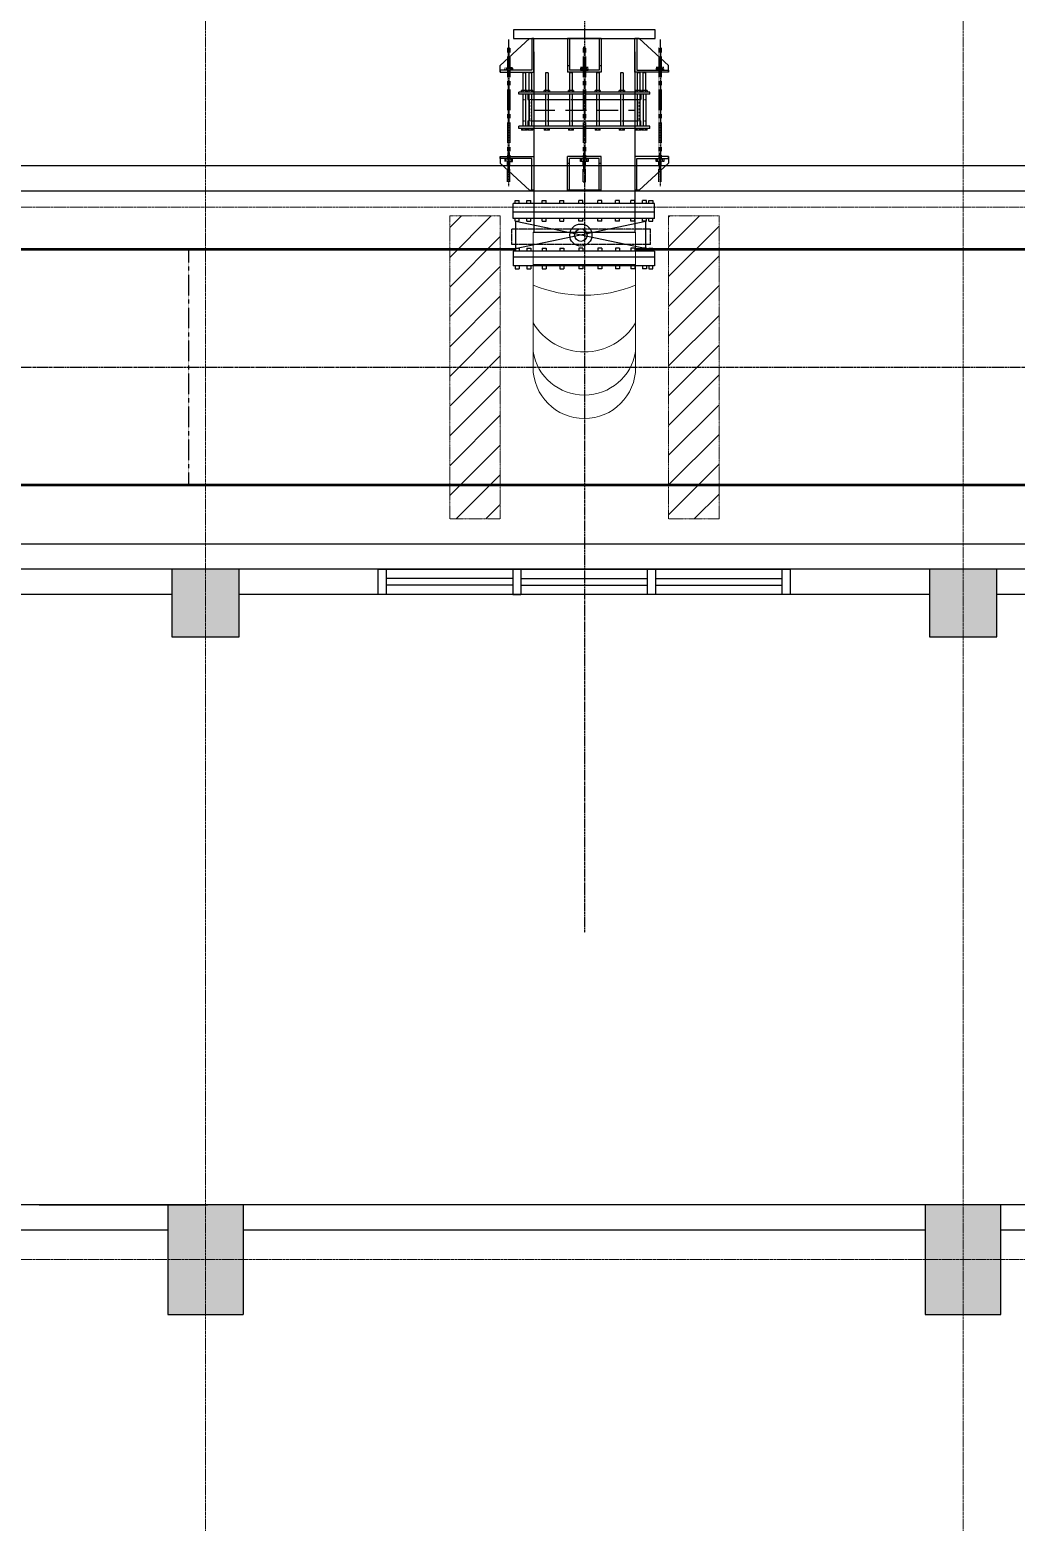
# Model space of a CAD drawing. Header units: inches. Extents: x 0 to 235202, y 0 to 184293.
# Drawn here: x 153957 to 159816, y 119381 to 128245 of the extents above; entities that cross this region are included whole.
import ezdxf
from ezdxf.enums import TextEntityAlignment as Align

# ---------------------------------------------------------------- set-up
doc = ezdxf.new("R2010")
doc.units = ezdxf.units.IN
doc.header["$MEASUREMENT"] = 0
for name, pattern in [('CENTER', [2, 1.25, -0.25, 0.25, -0.25]), ('HIDDEN', [0.375, 0.25, -0.125]), ('PHANTOM2', [1.25, 0.625, -0.125, 0.125, -0.125, 0.125, -0.125])]:
    doc.linetypes.add(name, pattern=pattern)
for name, color, linetype, lineweight in [('.5', 8, 'Continuous', 0), ('DIM', 251, 'Continuous', 0), ('hid', 8, 'HIDDEN', 0)]:
    doc.layers.add(name, color=color, linetype=linetype, lineweight=lineweight)
for name, color, linetype in [('1', 1, 'CENTER'), ('2', 2, 'HIDDEN'), ('GRID_TXT45', 4, 'Continuous'), ('M-X-BKGD', 8, 'Continuous'), ('pipes', 2, 'Continuous'), ('sleeve type coupling', 1, 'Continuous'), ('steel elbow 90deg', 3, 'Continuous'), ('WINDOW ELEV', 3, 'Continuous')]:
    doc.layers.add(name, color=color, linetype=linetype)
doc.styles.add('SIMPLEX', font='simplex.shx')

# ---------------------------------------------------------------- blocks, each defined once
blk = doc.blocks.new('FLOOR PLAN REV 2')
at = {"layer": 'DIM', "linetype": 'HIDDEN', "lineweight": 25, "ltscale": 10}
h = blk.add_hatch(color=8, dxfattribs=at)
h.paths.add_polyline_path([(85226.8, 224867.2), (84826.8, 224867.2), (84826.8, 224467.2), (85226.8, 224467.2)])
h.paths.add_polyline_path([(85251.4, 221092.2), (84801.4, 221092.2), (84801.4, 220442.2), (85251.4, 220442.2)])
h.paths.add_polyline_path([(80751.8, 221092.2), (80301.8, 221092.2), (80301.8, 220442.2), (80751.8, 220442.2)])
h.paths.add_polyline_path([(80726.8, 224867.2), (80326.8, 224867.2), (80326.8, 224467.2), (80726.8, 224467.2)])
at = {"layer": '.5', "color": 8, "linetype": 'CENTER', "ltscale": 10}
for p, q in [((80526.8, 216570.9), (80526.8, 247857.9)), ((85026.8, 216570.9), (85026.8, 247897.6)), ((118917.3, 227018.5), (54403.1, 227018.5)), ((118917.3, 220768), (54403.1, 220768))]:
    blk.add_line(p, q, dxfattribs=at)
at = {"color": 8, "linetype": 'PHANTOM2', "ltscale": 20}
for p, q in [((82776.8, 246003.9), (82776.8, 222708.1)), ((74426.8, 226067.3), (101909.1, 226067.3))]:
    blk.add_line(p, q, dxfattribs=at)
at = {"color": 8}
for p, q in [((83196.8, 228071.3), (82356.8, 228071.3)), ((82356.8, 228071.3), (82356.8, 228019.3)), ((83196.8, 228019.3), (83196.8, 228071.3)), ((82276.8, 227859.3), (82451.8, 228019.3)), ((82356.8, 228019.3), (83196.8, 228019.3)), ((82451.8, 228019.3), (82476.8, 228019.3)), ((82476.8, 228019.3), (82464.8, 228019.3)), ((82464.8, 228019.3), (82464.8, 227831.3)), ((82476.8, 227819.3), (82476.8, 228019.3)), ((82676.8, 228019.3), (82676.8, 227819.3)), ((82876.8, 228019.3), (82676.8, 228019.3)), ((82688.8, 228019.3), (82688.8, 227831.3)), ((82864.8, 228019.3), (82864.8, 227831.3)), ((82876.8, 228019.3), (82876.8, 227819.3)), ((83101.8, 228019.3), (83076.8, 228019.3)), ((83076.8, 228019.3), (83088.8, 228019.3)), ((83076.8, 227819.3), (83076.8, 228019.3)), ((83088.8, 228019.3), (83088.8, 227831.3)), ((83276.8, 227859.3), (83101.8, 228019.3)), ((82276.8, 227819.3), (82276.8, 227859.3)), ((82464.8, 227831.3), (82276.8, 227831.3)), ((82276.8, 227831.3), (82276.8, 227819.3)), ((82276.8, 227819.3), (82476.8, 227819.3)), ((82676.8, 227859.3), (82688.8, 227859.3)), ((82876.8, 227819.3), (82676.8, 227819.3)), ((82864.8, 227831.3), (82688.8, 227831.3)), ((82864.8, 227859.3), (82876.8, 227859.3)), ((83276.8, 227819.3), (83076.8, 227819.3)), ((83088.8, 227831.3), (83276.8, 227831.3)), ((83276.8, 227819.3), (83276.8, 227859.3)), ((83276.8, 227831.3), (83276.8, 227819.3)), ((82276.8, 227318.9), (82276.8, 227278.9)), ((82276.8, 227306.9), (82276.8, 227318.9)), ((82276.8, 227318.9), (82476.8, 227318.9)), ((82464.8, 227306.9), (82276.8, 227306.9)), ((82276.8, 227278.9), (82451.8, 227118.9)), ((82464.8, 227118.9), (82464.8, 227306.9)), ((82476.8, 227318.9), (82476.8, 227118.9)), ((82676.8, 227118.9), (82676.8, 227318.9)), ((82876.8, 227318.9), (82676.8, 227318.9)), ((82676.8, 227278.9), (82688.8, 227278.9)), ((82688.8, 227118.9), (82688.8, 227306.9)), ((82864.8, 227306.9), (82688.8, 227306.9)), ((82864.8, 227118.9), (82864.8, 227306.9)), ((82864.8, 227278.9), (82876.8, 227278.9)), ((82876.8, 227118.9), (82876.8, 227318.9)), ((83276.8, 227318.9), (83076.8, 227318.9)), ((83076.8, 227318.9), (83076.8, 227118.9)), ((83088.8, 227118.9), (83088.8, 227306.9)), ((83088.8, 227306.9), (83276.8, 227306.9)), ((83276.8, 227278.9), (83101.8, 227118.9)), ((83276.8, 227318.9), (83276.8, 227278.9)), ((83276.8, 227306.9), (83276.8, 227318.9)), ((82451.8, 227118.9), (82476.8, 227118.9)), ((82476.8, 227118.9), (82464.8, 227118.9)), ((82876.8, 227118.9), (82676.8, 227118.9)), ((83101.8, 227118.9), (83076.8, 227118.9)), ((83076.8, 227118.9), (83088.8, 227118.9)), ((83194.2, 227040.3), (82354.2, 227040.3)), ((82354.2, 226951.6), (82354.2, 227040.3)), ((82366.4, 227057.5), (82390.6, 227057.5)), ((82366.4, 227040.3), (82366.4, 227057.5)), ((82390.6, 227040.3), (82390.6, 227057.5)), ((82435.7, 227057.5), (82459.9, 227057.5)), ((82435.7, 227040.3), (82435.7, 227057.5)), ((82459.9, 227040.3), (82459.9, 227057.5)), ((82525.9, 227057.5), (82550.2, 227057.5)), ((82525.9, 227040.3), (82525.9, 227057.5)), ((82550.2, 227040.3), (82550.2, 227057.5)), ((82631.1, 227057.5), (82655.3, 227057.5)), ((82631.1, 227040.3), (82631.1, 227057.5)), ((82655.3, 227040.3), (82655.3, 227057.5)), ((82743.9, 227040.3), (82743.9, 227057.5)), ((82768.1, 227057.5), (82743.9, 227057.5)), ((82768.1, 227040.3), (82768.1, 227057.5)), ((82856.7, 227040.3), (82856.7, 227057.5)), ((82880.9, 227057.5), (82856.7, 227057.5)), ((82880.9, 227040.3), (82880.9, 227057.5)), ((82961.8, 227040.3), (82961.8, 227057.5)), ((82986.1, 227057.5), (82961.8, 227057.5)), ((82986.1, 227040.3), (82986.1, 227057.5)), ((83052.1, 227040.3), (83052.1, 227057.5)), ((83076.4, 227057.5), (83052.1, 227057.5)), ((83076.4, 227040.3), (83076.4, 227057.5)), ((83121.4, 227040.3), (83121.4, 227057.5)), ((83145.6, 227057.5), (83121.4, 227057.5)), ((83145.6, 227040.3), (83145.6, 227057.5)), ((83159.6, 227040.3), (83159.6, 227057.5)), ((83159.6, 227057.5), (83183.9, 227057.5)), ((83183.9, 227057.5), (83183.9, 227040.3)), ((83194.2, 226951.6), (83194.2, 227040.3)), ((83194.2, 226987.6), (82354.2, 226987.6)), ((83194.2, 226951.6), (82354.2, 226951.6)), ((82366.4, 226934.4), (82366.4, 226951.6)), ((82366.4, 226773.6), (83142.3, 226934.4)), ((82366.4, 226934.4), (82390.6, 226934.4)), ((82369.8, 226934.4), (83145.6, 226773.6)), ((82369.8, 226756.4), (82369.8, 226934.4)), ((82390.6, 226934.4), (82390.6, 226951.6)), ((82435.7, 226934.4), (82435.7, 226951.6)), ((82435.7, 226934.4), (82459.9, 226934.4)), ((82459.9, 226934.4), (82459.9, 226951.6)), ((82525.9, 226934.4), (82525.9, 226951.6)), ((82525.9, 226934.4), (82550.2, 226934.4)), ((82550.2, 226934.4), (82550.2, 226951.6)), ((82631.1, 226934.4), (82631.1, 226951.6)), ((82631.1, 226934.4), (82655.3, 226934.4)), ((82655.3, 226934.4), (82655.3, 226951.6)), ((82743.9, 226934.4), (82743.9, 226951.6)), ((82768.1, 226934.4), (82743.9, 226934.4)), ((82768.1, 226934.4), (82768.1, 226951.6)), ((82856.7, 226934.4), (82856.7, 226951.6)), ((82880.9, 226934.4), (82856.7, 226934.4)), ((82880.9, 226934.4), (82880.9, 226951.6)), ((82961.8, 226934.4), (82961.8, 226951.6)), ((82986.1, 226934.4), (82961.8, 226934.4)), ((82986.1, 226934.4), (82986.1, 226951.6)), ((83052.1, 226934.4), (83052.1, 226951.6)), ((83076.4, 226934.4), (83052.1, 226934.4)), ((83076.4, 226934.4), (83076.4, 226951.6)), ((83121.4, 226934.4), (83121.4, 226951.6)), ((83145.6, 226934.4), (83121.4, 226934.4)), ((83142.3, 226756.4), (83142.3, 226934.4)), ((83145.6, 226934.4), (83145.6, 226951.6)), ((83159.6, 226934.4), (83159.6, 226951.6)), ((83159.6, 226934.4), (83183.9, 226934.4)), ((83183.9, 226934.4), (83183.9, 226951.6)), ((82369.8, 226887.2), (82346.6, 226887.2)), ((83169.9, 226887.2), (83142.3, 226887.2)), ((82369.8, 226796.9), (82346.6, 226796.9)), ((82354.2, 226757.3), (82354.2, 226669.3)), ((83194.2, 226757.3), (82354.2, 226757.3)), ((82366.4, 226774.5), (82390.6, 226774.5)), ((82366.4, 226774.5), (82366.4, 226757.3)), ((82390.6, 226774.5), (82390.6, 226757.3)), ((82435.7, 226774.5), (82459.9, 226774.5)), ((82435.7, 226774.5), (82435.7, 226757.3)), ((82459.9, 226774.5), (82459.9, 226757.3)), ((82525.9, 226774.5), (82550.2, 226774.5)), ((82525.9, 226774.5), (82525.9, 226757.3)), ((82550.2, 226774.5), (82550.2, 226757.3)), ((82631.1, 226774.5), (82655.3, 226774.5)), ((82631.1, 226774.5), (82631.1, 226757.3)), ((82655.3, 226774.5), (82655.3, 226757.3)), ((82743.9, 226774.5), (82743.9, 226757.3)), ((82768.1, 226774.5), (82743.9, 226774.5)), ((82768.1, 226774.5), (82768.1, 226757.3)), ((82856.7, 226774.5), (82856.7, 226757.3)), ((82880.9, 226774.5), (82856.7, 226774.5)), ((82880.9, 226774.5), (82880.9, 226757.3)), ((82961.8, 226774.5), (82961.8, 226757.3)), ((82986.1, 226774.5), (82961.8, 226774.5)), ((82986.1, 226774.5), (82986.1, 226757.3)), ((83052.1, 226774.5), (83052.1, 226757.3)), ((83076.4, 226774.5), (83052.1, 226774.5)), ((83076.4, 226774.5), (83076.4, 226757.3)), ((83121.4, 226774.5), (83121.4, 226757.3)), ((83145.6, 226774.5), (83121.4, 226774.5)), ((83169.9, 226796.9), (83142.3, 226796.9)), ((83145.6, 226774.5), (83145.6, 226757.3)), ((83159.6, 226774.5), (83159.6, 226757.3)), ((83159.6, 226774.5), (83183.9, 226774.5)), ((83183.9, 226774.5), (83183.9, 226757.3)), ((83194.2, 226757.3), (83194.2, 226669.3)), ((83194.2, 226721.3), (82354.2, 226721.3)), ((83194.2, 226669.3), (82354.2, 226669.3)), ((82366.4, 226669.3), (82366.4, 226652)), ((82366.4, 226652), (82390.6, 226652)), ((82390.6, 226669.3), (82390.6, 226652)), ((82435.7, 226669.3), (82435.7, 226652)), ((82435.7, 226652), (82459.9, 226652)), ((82459.9, 226669.3), (82459.9, 226652)), ((82525.9, 226669.3), (82525.9, 226652)), ((82525.9, 226652), (82550.2, 226652)), ((82550.2, 226669.3), (82550.2, 226652)), ((82631.1, 226669.3), (82631.1, 226652)), ((82631.1, 226652), (82655.3, 226652)), ((82655.3, 226669.3), (82655.3, 226652)), ((82743.9, 226669.3), (82743.9, 226652)), ((82768.1, 226652), (82743.9, 226652)), ((82768.1, 226669.3), (82768.1, 226652)), ((82856.7, 226669.3), (82856.7, 226652)), ((82880.9, 226652), (82856.7, 226652)), ((82880.9, 226669.3), (82880.9, 226652)), ((82961.8, 226669.3), (82961.8, 226652)), ((82986.1, 226652), (82961.8, 226652)), ((82986.1, 226669.3), (82986.1, 226652)), ((83052.1, 226669.3), (83052.1, 226652)), ((83076.4, 226652), (83052.1, 226652)), ((83076.4, 226669.3), (83076.4, 226652)), ((83121.4, 226669.3), (83121.4, 226652)), ((83145.6, 226652), (83121.4, 226652)), ((83145.6, 226669.3), (83145.6, 226652)), ((83159.6, 226669.3), (83159.6, 226652)), ((83159.6, 226652), (83183.9, 226652)), ((83183.9, 226652), (83183.9, 226669.3))]:
    blk.add_line(p, q, dxfattribs=at)
at = {"color": 8, "lineweight": -3, "ltscale": 5}
blk.add_line((83189.5, 228071.3), (82364, 228071.3), dxfattribs=at)
at = {"color": 8, "linetype": 'HIDDEN'}
for p, q in [((82346.6, 226796.9), (82346.6, 226887.2)), ((83142.3, 226887.2), (82369.8, 226887.2)), ((83169.9, 226796.9), (83169.9, 226887.2)), ((83142.3, 226796.9), (82369.8, 226796.9))]:
    blk.add_line(p, q, dxfattribs=at)
at = {"color": 8}
for radius in [65.7, 37.5]:
    blk.add_circle((82756, 226852.1), radius, dxfattribs=at)
at = {"layer": '1', "color": 8}
for p, q in [((82320.2, 227969.3), (82320.2, 227306.9)), ((82320.2, 227969.3), (82320.2, 227848.5)), ((82333.4, 227969.3), (82333.4, 227306.9)), ((82333.4, 227969.3), (82333.4, 227848.5)), ((82770.2, 227969.3), (82770.2, 227306.9)), ((82770.2, 227969.3), (82770.2, 227848.5)), ((82770.2, 227969.3), (82783.4, 227969.3)), ((82770.2, 227969.3), (82783.4, 227969.3)), ((82783.4, 227969.3), (82783.4, 227306.9)), ((82783.4, 227969.3), (82783.4, 227848.5)), ((83220.2, 227969.3), (83220.2, 227306.9)), ((83220.2, 227969.3), (83220.2, 227848.5)), ((83233.4, 227969.3), (83233.4, 227306.9)), ((83233.4, 227969.3), (83233.4, 227848.5)), ((82333.4, 227905.9), (82320.2, 227905.9)), ((82333.4, 227905.9), (82320.2, 227905.9)), ((82333.4, 227901.8), (82320.2, 227901.8)), ((82333.4, 227901.8), (82320.2, 227901.8)), ((82333.4, 227901.8), (82320.2, 227901.8)), ((82333.4, 227901.8), (82320.2, 227901.8)), ((82333.4, 227897.8), (82320.2, 227897.8)), ((82333.4, 227897.8), (82320.2, 227897.8)), ((82333.4, 227894), (82320.2, 227894)), ((82333.4, 227894), (82320.2, 227894)), ((82333.4, 227889.9), (82320.2, 227889.9)), ((82333.4, 227889.9), (82320.2, 227889.9)), ((82333.4, 227889.9), (82320.2, 227889.9)), ((82333.4, 227889.9), (82320.2, 227889.9)), ((82333.4, 227885.8), (82320.2, 227885.8)), ((82333.4, 227885.8), (82320.2, 227885.8)), ((82333.4, 227881.7), (82320.2, 227881.7)), ((82333.4, 227881.7), (82320.2, 227881.7)), ((82333.4, 227877.6), (82320.2, 227877.6)), ((82333.4, 227877.6), (82320.2, 227877.6)), ((82770.2, 227905.9), (82783.4, 227905.9)), ((82770.2, 227905.9), (82783.4, 227905.9)), ((82770.2, 227901.8), (82783.4, 227901.8)), ((82770.2, 227901.8), (82783.4, 227901.8)), ((82770.2, 227901.8), (82783.4, 227901.8)), ((82770.2, 227901.8), (82783.4, 227901.8)), ((82770.2, 227897.8), (82783.4, 227897.8)), ((82770.2, 227897.8), (82783.4, 227897.8)), ((82770.2, 227894), (82783.4, 227894)), ((82770.2, 227894), (82783.4, 227894)), ((82770.2, 227889.9), (82783.4, 227889.9)), ((82770.2, 227889.9), (82783.4, 227889.9)), ((82770.2, 227889.9), (82783.4, 227889.9)), ((82770.2, 227889.9), (82783.4, 227889.9)), ((82770.2, 227885.8), (82783.4, 227885.8)), ((82770.2, 227885.8), (82783.4, 227885.8)), ((82770.2, 227881.7), (82783.4, 227881.7)), ((82770.2, 227881.7), (82783.4, 227881.7)), ((82770.2, 227877.6), (82783.4, 227877.6)), ((82770.2, 227877.6), (82783.4, 227877.6)), ((83220.2, 227905.9), (83233.4, 227905.9)), ((83220.2, 227905.9), (83233.4, 227905.9)), ((83220.2, 227901.8), (83233.4, 227901.8)), ((83220.2, 227901.8), (83233.4, 227901.8)), ((83220.2, 227901.8), (83233.4, 227901.8)), ((83220.2, 227901.8), (83233.4, 227901.8)), ((83220.2, 227897.8), (83233.4, 227897.8)), ((83220.2, 227897.8), (83233.4, 227897.8)), ((83220.2, 227894), (83233.4, 227894)), ((83220.2, 227894), (83233.4, 227894)), ((83220.2, 227889.9), (83233.4, 227889.9)), ((83220.2, 227889.9), (83233.4, 227889.9)), ((83220.2, 227889.9), (83233.4, 227889.9)), ((83220.2, 227889.9), (83233.4, 227889.9)), ((83220.2, 227885.8), (83233.4, 227885.8)), ((83220.2, 227885.8), (83233.4, 227885.8)), ((83220.2, 227881.7), (83233.4, 227881.7)), ((83220.2, 227881.7), (83233.4, 227881.7)), ((83220.2, 227877.6), (83233.4, 227877.6)), ((83220.2, 227877.6), (83233.4, 227877.6)), ((82304, 227831.3), (82304, 227848.5)), ((82304, 227848.5), (82349.6, 227848.5)), ((82304, 227831.3), (82304, 227848.5)), ((82304, 227848.5), (82349.6, 227848.5)), ((82349.6, 227831.3), (82304, 227831.3)), ((82349.6, 227831.3), (82304, 227831.3)), ((82312.2, 227848.5), (82312.2, 227831.3)), ((82312.2, 227848.5), (82312.2, 227831.3)), ((82333.4, 227873.5), (82320.2, 227873.5)), ((82333.4, 227873.5), (82320.2, 227873.5)), ((82333.4, 227869.4), (82320.2, 227869.4)), ((82333.4, 227869.4), (82320.2, 227869.4)), ((82333.4, 227865.3), (82320.2, 227865.3)), ((82333.4, 227865.3), (82320.2, 227865.3)), ((82333.4, 227861.3), (82320.2, 227861.3)), ((82333.4, 227861.3), (82320.2, 227861.3)), ((82333.4, 227857.2), (82320.2, 227857.2)), ((82333.4, 227857.2), (82320.2, 227857.2)), ((82333.4, 227853.1), (82320.2, 227853.1)), ((82333.4, 227853.1), (82320.2, 227853.1)), ((82333.4, 227849), (82320.2, 227849)), ((82333.4, 227849), (82320.2, 227849)), ((82333.4, 227828.6), (82320.2, 227828.6)), ((82333.4, 227828.6), (82320.2, 227828.6)), ((82333.4, 227824.5), (82320.2, 227824.5)), ((82333.4, 227824.5), (82320.2, 227824.5)), ((82333.4, 227820.4), (82320.2, 227820.4)), ((82333.4, 227820.4), (82320.2, 227820.4)), ((82333.4, 227816.3), (82320.2, 227816.3)), ((82333.4, 227816.3), (82320.2, 227816.3)), ((82333.4, 227812.2), (82320.2, 227812.2)), ((82333.4, 227812.2), (82320.2, 227812.2)), ((82333.4, 227808.1), (82320.2, 227808.1)), ((82333.4, 227808.1), (82320.2, 227808.1)), ((82333.4, 227804.1), (82320.2, 227804.1)), ((82333.4, 227804.1), (82320.2, 227804.1)), ((82333.4, 227800), (82320.2, 227800)), ((82333.4, 227800), (82320.2, 227800)), ((82341.4, 227848.5), (82341.4, 227831.3)), ((82341.4, 227848.5), (82341.4, 227831.3)), ((82349.6, 227848.5), (82349.6, 227831.3)), ((82349.6, 227848.5), (82349.6, 227831.3)), ((82799.6, 227848.5), (82754, 227848.5)), ((82754, 227848.5), (82754, 227831.3)), ((82799.6, 227848.5), (82754, 227848.5)), ((82754, 227848.5), (82754, 227831.3)), ((82754, 227831.3), (82799.6, 227831.3)), ((82754, 227831.3), (82799.6, 227831.3)), ((82762.2, 227848.5), (82762.2, 227831.3)), ((82762.2, 227848.5), (82762.2, 227831.3)), ((82770.2, 227873.5), (82783.4, 227873.5)), ((82770.2, 227873.5), (82783.4, 227873.5)), ((82770.2, 227869.4), (82783.4, 227869.4)), ((82770.2, 227869.4), (82783.4, 227869.4)), ((82770.2, 227865.3), (82783.4, 227865.3)), ((82770.2, 227865.3), (82783.4, 227865.3)), ((82770.2, 227861.3), (82783.4, 227861.3)), ((82770.2, 227861.3), (82783.4, 227861.3)), ((82770.2, 227857.2), (82783.4, 227857.2)), ((82770.2, 227857.2), (82783.4, 227857.2)), ((82770.2, 227853.1), (82783.4, 227853.1)), ((82770.2, 227853.1), (82783.4, 227853.1)), ((82770.2, 227849), (82783.4, 227849)), ((82770.2, 227849), (82783.4, 227849)), ((82770.2, 227828.6), (82783.4, 227828.6)), ((82770.2, 227828.6), (82783.4, 227828.6)), ((82770.2, 227824.5), (82783.4, 227824.5)), ((82770.2, 227824.5), (82783.4, 227824.5)), ((82770.2, 227820.4), (82783.4, 227820.4)), ((82770.2, 227820.4), (82783.4, 227820.4)), ((82770.2, 227816.3), (82783.4, 227816.3)), ((82770.2, 227816.3), (82783.4, 227816.3)), ((82770.2, 227812.2), (82783.4, 227812.2)), ((82770.2, 227812.2), (82783.4, 227812.2)), ((82770.2, 227808.1), (82783.4, 227808.1)), ((82770.2, 227808.1), (82783.4, 227808.1)), ((82770.2, 227804.1), (82783.4, 227804.1)), ((82770.2, 227804.1), (82783.4, 227804.1)), ((82770.2, 227800), (82783.4, 227800)), ((82770.2, 227800), (82783.4, 227800)), ((82791.4, 227848.5), (82791.4, 227831.3)), ((82791.4, 227848.5), (82791.4, 227831.3)), ((82799.6, 227831.3), (82799.6, 227848.5)), ((82799.6, 227831.3), (82799.6, 227848.5)), ((83249.6, 227848.5), (83204, 227848.5)), ((83204, 227848.5), (83204, 227831.3)), ((83249.6, 227848.5), (83204, 227848.5)), ((83204, 227848.5), (83204, 227831.3)), ((83204, 227831.3), (83249.6, 227831.3)), ((83204, 227831.3), (83249.6, 227831.3)), ((83212.2, 227848.5), (83212.2, 227831.3)), ((83212.2, 227848.5), (83212.2, 227831.3)), ((83220.2, 227873.5), (83233.4, 227873.5)), ((83220.2, 227873.5), (83233.4, 227873.5)), ((83220.2, 227869.4), (83233.4, 227869.4)), ((83220.2, 227869.4), (83233.4, 227869.4)), ((83220.2, 227865.3), (83233.4, 227865.3)), ((83220.2, 227865.3), (83233.4, 227865.3)), ((83220.2, 227861.3), (83233.4, 227861.3)), ((83220.2, 227861.3), (83233.4, 227861.3)), ((83220.2, 227857.2), (83233.4, 227857.2)), ((83220.2, 227857.2), (83233.4, 227857.2)), ((83220.2, 227853.1), (83233.4, 227853.1)), ((83220.2, 227853.1), (83233.4, 227853.1)), ((83220.2, 227849), (83233.4, 227849)), ((83220.2, 227849), (83233.4, 227849)), ((83220.2, 227828.6), (83233.4, 227828.6)), ((83220.2, 227828.6), (83233.4, 227828.6)), ((83220.2, 227824.5), (83233.4, 227824.5)), ((83220.2, 227824.5), (83233.4, 227824.5)), ((83220.2, 227820.4), (83233.4, 227820.4)), ((83220.2, 227820.4), (83233.4, 227820.4)), ((83220.2, 227816.3), (83233.4, 227816.3)), ((83220.2, 227816.3), (83233.4, 227816.3)), ((83220.2, 227812.2), (83233.4, 227812.2)), ((83220.2, 227812.2), (83233.4, 227812.2)), ((83220.2, 227808.1), (83233.4, 227808.1)), ((83220.2, 227808.1), (83233.4, 227808.1)), ((83220.2, 227804.1), (83233.4, 227804.1)), ((83220.2, 227804.1), (83233.4, 227804.1)), ((83220.2, 227800), (83233.4, 227800)), ((83220.2, 227800), (83233.4, 227800)), ((83241.4, 227848.5), (83241.4, 227831.3)), ((83241.4, 227848.5), (83241.4, 227831.3)), ((83249.6, 227831.3), (83249.6, 227848.5)), ((83249.6, 227831.3), (83249.6, 227848.5)), ((82304, 227306.9), (82304, 227289.8)), ((82349.6, 227306.9), (82304, 227306.9)), ((82304, 227306.9), (82304, 227289.8)), ((82349.6, 227306.9), (82304, 227306.9)), ((82304, 227289.8), (82349.6, 227289.8)), ((82304, 227289.8), (82349.6, 227289.8)), ((82312.2, 227289.8), (82312.2, 227306.9)), ((82312.2, 227289.8), (82312.2, 227306.9)), ((82333.4, 227338.3), (82320.2, 227338.3)), ((82333.4, 227338.3), (82320.2, 227338.3)), ((82333.4, 227334.2), (82320.2, 227334.2)), ((82333.4, 227334.2), (82320.2, 227334.2)), ((82333.4, 227330.2), (82320.2, 227330.2)), ((82333.4, 227330.2), (82320.2, 227330.2)), ((82333.4, 227326.1), (82320.2, 227326.1)), ((82333.4, 227326.1), (82320.2, 227326.1)), ((82333.4, 227322), (82320.2, 227322)), ((82333.4, 227322), (82320.2, 227322)), ((82333.4, 227317.9), (82320.2, 227317.9)), ((82333.4, 227317.9), (82320.2, 227317.9)), ((82333.4, 227313.8), (82320.2, 227313.8)), ((82333.4, 227313.8), (82320.2, 227313.8)), ((82333.4, 227309.7), (82320.2, 227309.7)), ((82333.4, 227309.7), (82320.2, 227309.7)), ((82320.2, 227168.9), (82320.2, 227289.8)), ((82333.4, 227289.3), (82320.2, 227289.3)), ((82333.4, 227289.3), (82320.2, 227289.3)), ((82333.4, 227285.2), (82320.2, 227285.2)), ((82333.4, 227285.2), (82320.2, 227285.2)), ((82333.4, 227281.1), (82320.2, 227281.1)), ((82333.4, 227281.1), (82320.2, 227281.1)), ((82333.4, 227277), (82320.2, 227277)), ((82333.4, 227277), (82320.2, 227277)), ((82333.4, 227272.9), (82320.2, 227272.9)), ((82333.4, 227272.9), (82320.2, 227272.9)), ((82333.4, 227268.9), (82320.2, 227268.9)), ((82333.4, 227268.9), (82320.2, 227268.9)), ((82333.4, 227264.8), (82320.2, 227264.8)), ((82333.4, 227264.8), (82320.2, 227264.8)), ((82333.4, 227260.7), (82320.2, 227260.7)), ((82333.4, 227260.7), (82320.2, 227260.7)), ((82333.4, 227256.6), (82320.2, 227256.6)), ((82333.4, 227256.6), (82320.2, 227256.6)), ((82333.4, 227168.9), (82333.4, 227289.8)), ((82341.4, 227289.8), (82341.4, 227306.9)), ((82341.4, 227289.8), (82341.4, 227306.9)), ((82349.6, 227289.8), (82349.6, 227306.9)), ((82349.6, 227289.8), (82349.6, 227306.9)), ((82754, 227289.8), (82754, 227306.9)), ((82754, 227306.9), (82799.6, 227306.9)), ((82754, 227289.8), (82754, 227306.9)), ((82754, 227306.9), (82799.6, 227306.9)), ((82799.6, 227289.8), (82754, 227289.8)), ((82799.6, 227289.8), (82754, 227289.8)), ((82762.2, 227289.8), (82762.2, 227306.9)), ((82762.2, 227289.8), (82762.2, 227306.9)), ((82770.2, 227338.3), (82783.4, 227338.3)), ((82770.2, 227338.3), (82783.4, 227338.3)), ((82770.2, 227334.2), (82783.4, 227334.2)), ((82770.2, 227334.2), (82783.4, 227334.2)), ((82770.2, 227330.2), (82783.4, 227330.2)), ((82770.2, 227330.2), (82783.4, 227330.2)), ((82770.2, 227326.1), (82783.4, 227326.1)), ((82770.2, 227326.1), (82783.4, 227326.1)), ((82770.2, 227322), (82783.4, 227322)), ((82770.2, 227322), (82783.4, 227322)), ((82770.2, 227317.9), (82783.4, 227317.9)), ((82770.2, 227317.9), (82783.4, 227317.9)), ((82770.2, 227313.8), (82783.4, 227313.8)), ((82770.2, 227313.8), (82783.4, 227313.8)), ((82770.2, 227309.7), (82783.4, 227309.7)), ((82770.2, 227309.7), (82783.4, 227309.7)), ((82770.2, 227168.9), (82770.2, 227289.8)), ((82770.2, 227289.3), (82783.4, 227289.3)), ((82770.2, 227289.3), (82783.4, 227289.3)), ((82770.2, 227285.2), (82783.4, 227285.2)), ((82770.2, 227285.2), (82783.4, 227285.2)), ((82770.2, 227281.1), (82783.4, 227281.1)), ((82770.2, 227281.1), (82783.4, 227281.1)), ((82770.2, 227277), (82783.4, 227277)), ((82770.2, 227277), (82783.4, 227277)), ((82770.2, 227272.9), (82783.4, 227272.9)), ((82770.2, 227272.9), (82783.4, 227272.9)), ((82770.2, 227268.9), (82783.4, 227268.9)), ((82770.2, 227268.9), (82783.4, 227268.9)), ((82770.2, 227264.8), (82783.4, 227264.8)), ((82770.2, 227264.8), (82783.4, 227264.8)), ((82770.2, 227260.7), (82783.4, 227260.7)), ((82770.2, 227260.7), (82783.4, 227260.7)), ((82770.2, 227256.6), (82783.4, 227256.6)), ((82770.2, 227256.6), (82783.4, 227256.6)), ((82783.4, 227168.9), (82783.4, 227289.8)), ((82791.4, 227289.8), (82791.4, 227306.9)), ((82791.4, 227289.8), (82791.4, 227306.9)), ((82799.6, 227306.9), (82799.6, 227289.8)), ((82799.6, 227306.9), (82799.6, 227289.8)), ((83204, 227289.8), (83204, 227306.9)), ((83204, 227306.9), (83249.6, 227306.9)), ((83204, 227289.8), (83204, 227306.9)), ((83204, 227306.9), (83249.6, 227306.9)), ((83249.6, 227289.8), (83204, 227289.8)), ((83249.6, 227289.8), (83204, 227289.8)), ((83212.2, 227289.8), (83212.2, 227306.9)), ((83212.2, 227289.8), (83212.2, 227306.9)), ((83220.2, 227338.3), (83233.4, 227338.3)), ((83220.2, 227338.3), (83233.4, 227338.3)), ((83220.2, 227334.2), (83233.4, 227334.2)), ((83220.2, 227334.2), (83233.4, 227334.2)), ((83220.2, 227330.2), (83233.4, 227330.2)), ((83220.2, 227330.2), (83233.4, 227330.2)), ((83220.2, 227326.1), (83233.4, 227326.1)), ((83220.2, 227326.1), (83233.4, 227326.1)), ((83220.2, 227322), (83233.4, 227322)), ((83220.2, 227322), (83233.4, 227322)), ((83220.2, 227317.9), (83233.4, 227317.9)), ((83220.2, 227317.9), (83233.4, 227317.9)), ((83220.2, 227313.8), (83233.4, 227313.8)), ((83220.2, 227313.8), (83233.4, 227313.8)), ((83220.2, 227309.7), (83233.4, 227309.7)), ((83220.2, 227309.7), (83233.4, 227309.7)), ((83220.2, 227168.9), (83220.2, 227289.8)), ((83220.2, 227289.3), (83233.4, 227289.3)), ((83220.2, 227289.3), (83233.4, 227289.3)), ((83220.2, 227285.2), (83233.4, 227285.2)), ((83220.2, 227285.2), (83233.4, 227285.2)), ((83220.2, 227281.1), (83233.4, 227281.1)), ((83220.2, 227281.1), (83233.4, 227281.1)), ((83220.2, 227277), (83233.4, 227277)), ((83220.2, 227277), (83233.4, 227277)), ((83220.2, 227272.9), (83233.4, 227272.9)), ((83220.2, 227272.9), (83233.4, 227272.9)), ((83220.2, 227268.9), (83233.4, 227268.9)), ((83220.2, 227268.9), (83233.4, 227268.9)), ((83220.2, 227264.8), (83233.4, 227264.8)), ((83220.2, 227264.8), (83233.4, 227264.8)), ((83220.2, 227260.7), (83233.4, 227260.7)), ((83220.2, 227260.7), (83233.4, 227260.7)), ((83220.2, 227256.6), (83233.4, 227256.6)), ((83220.2, 227256.6), (83233.4, 227256.6)), ((83233.4, 227168.9), (83233.4, 227289.8)), ((83241.4, 227289.8), (83241.4, 227306.9)), ((83241.4, 227289.8), (83241.4, 227306.9)), ((83249.6, 227306.9), (83249.6, 227289.8)), ((83249.6, 227306.9), (83249.6, 227289.8)), ((82333.4, 227252.5), (82320.2, 227252.5)), ((82333.4, 227252.5), (82320.2, 227252.5)), ((82333.4, 227248.4), (82320.2, 227248.4)), ((82333.4, 227248.4), (82320.2, 227248.4)), ((82333.4, 227248.4), (82320.2, 227248.4)), ((82333.4, 227248.4), (82320.2, 227248.4)), ((82333.4, 227244.3), (82320.2, 227244.3)), ((82333.4, 227244.3), (82320.2, 227244.3)), ((82333.4, 227240.5), (82320.2, 227240.5)), ((82333.4, 227240.5), (82320.2, 227240.5)), ((82333.4, 227236.4), (82320.2, 227236.4)), ((82333.4, 227236.4), (82320.2, 227236.4)), ((82333.4, 227236.4), (82320.2, 227236.4)), ((82333.4, 227236.4), (82320.2, 227236.4)), ((82333.4, 227232.4), (82320.2, 227232.4)), ((82333.4, 227232.4), (82320.2, 227232.4)), ((82770.2, 227252.5), (82783.4, 227252.5)), ((82770.2, 227252.5), (82783.4, 227252.5)), ((82770.2, 227248.4), (82783.4, 227248.4)), ((82770.2, 227248.4), (82783.4, 227248.4)), ((82770.2, 227248.4), (82783.4, 227248.4)), ((82770.2, 227248.4), (82783.4, 227248.4)), ((82770.2, 227244.3), (82783.4, 227244.3)), ((82770.2, 227244.3), (82783.4, 227244.3)), ((82770.2, 227240.5), (82783.4, 227240.5)), ((82770.2, 227240.5), (82783.4, 227240.5)), ((82770.2, 227236.4), (82783.4, 227236.4)), ((82770.2, 227236.4), (82783.4, 227236.4)), ((82770.2, 227236.4), (82783.4, 227236.4)), ((82770.2, 227236.4), (82783.4, 227236.4)), ((82770.2, 227232.4), (82783.4, 227232.4)), ((82770.2, 227232.4), (82783.4, 227232.4)), ((82770.2, 227168.9), (82783.4, 227168.9)), ((82770.2, 227168.9), (82783.4, 227168.9)), ((83220.2, 227252.5), (83233.4, 227252.5)), ((83220.2, 227252.5), (83233.4, 227252.5)), ((83220.2, 227248.4), (83233.4, 227248.4)), ((83220.2, 227248.4), (83233.4, 227248.4)), ((83220.2, 227248.4), (83233.4, 227248.4)), ((83220.2, 227248.4), (83233.4, 227248.4)), ((83220.2, 227244.3), (83233.4, 227244.3)), ((83220.2, 227244.3), (83233.4, 227244.3)), ((80426.8, 225367.3), (80426.8, 226767.3))]:
    blk.add_line(p, q, dxfattribs=at)
at = {"layer": '1', "color": 8, "linetype": 'CENTER', "ltscale": 0.09}
for p, q in [((82326.8, 228013.5), (82326.8, 227143.7)), ((83226.8, 228013.5), (83226.8, 227143.7))]:
    blk.add_line(p, q, dxfattribs=at)
at = {"layer": '1', "color": 8, "linetype": 'HIDDEN', "ltscale": 0.009}
for p, q in [((82320.2, 227831.3), (82320.2, 227848.5)), ((82333.4, 227844.9), (82320.2, 227844.9)), ((82333.4, 227844.9), (82320.2, 227844.9)), ((82333.4, 227840.8), (82320.2, 227840.8)), ((82333.4, 227840.8), (82320.2, 227840.8)), ((82333.4, 227836.7), (82320.2, 227836.7)), ((82333.4, 227836.7), (82320.2, 227836.7)), ((82333.4, 227832.7), (82320.2, 227832.7)), ((82333.4, 227832.7), (82320.2, 227832.7)), ((82333.4, 227831.3), (82333.4, 227848.5)), ((82770.2, 227831.3), (82770.2, 227848.5)), ((82770.2, 227844.9), (82783.4, 227844.9)), ((82770.2, 227844.9), (82783.4, 227844.9)), ((82770.2, 227840.8), (82783.4, 227840.8)), ((82770.2, 227840.8), (82783.4, 227840.8)), ((82770.2, 227836.7), (82783.4, 227836.7)), ((82770.2, 227836.7), (82783.4, 227836.7)), ((82770.2, 227832.7), (82783.4, 227832.7)), ((82770.2, 227832.7), (82783.4, 227832.7)), ((82783.4, 227831.3), (82783.4, 227848.5)), ((83220.2, 227831.3), (83220.2, 227848.5)), ((83220.2, 227844.9), (83233.4, 227844.9)), ((83220.2, 227844.9), (83233.4, 227844.9)), ((83220.2, 227840.8), (83233.4, 227840.8)), ((83220.2, 227840.8), (83233.4, 227840.8)), ((83220.2, 227836.7), (83233.4, 227836.7)), ((83220.2, 227836.7), (83233.4, 227836.7)), ((83220.2, 227832.7), (83233.4, 227832.7)), ((83220.2, 227832.7), (83233.4, 227832.7)), ((83233.4, 227831.3), (83233.4, 227848.5)), ((82320.2, 227306.9), (82320.2, 227289.8)), ((82333.4, 227305.6), (82320.2, 227305.6)), ((82333.4, 227305.6), (82320.2, 227305.6)), ((82333.4, 227301.6), (82320.2, 227301.6)), ((82333.4, 227301.6), (82320.2, 227301.6)), ((82333.4, 227297.5), (82320.2, 227297.5)), ((82333.4, 227297.5), (82320.2, 227297.5)), ((82333.4, 227293.4), (82320.2, 227293.4)), ((82333.4, 227293.4), (82320.2, 227293.4)), ((82333.4, 227306.9), (82333.4, 227289.8)), ((82770.2, 227306.9), (82770.2, 227289.8)), ((82770.2, 227305.6), (82783.4, 227305.6)), ((82770.2, 227305.6), (82783.4, 227305.6)), ((82770.2, 227301.6), (82783.4, 227301.6)), ((82770.2, 227301.6), (82783.4, 227301.6)), ((82770.2, 227297.5), (82783.4, 227297.5)), ((82770.2, 227297.5), (82783.4, 227297.5)), ((82770.2, 227293.4), (82783.4, 227293.4)), ((82770.2, 227293.4), (82783.4, 227293.4)), ((82783.4, 227306.9), (82783.4, 227289.8)), ((83220.2, 227306.9), (83220.2, 227289.8)), ((83220.2, 227305.6), (83233.4, 227305.6)), ((83220.2, 227305.6), (83233.4, 227305.6)), ((83220.2, 227301.6), (83233.4, 227301.6)), ((83220.2, 227301.6), (83233.4, 227301.6)), ((83220.2, 227297.5), (83233.4, 227297.5)), ((83220.2, 227297.5), (83233.4, 227297.5)), ((83220.2, 227293.4), (83233.4, 227293.4)), ((83220.2, 227293.4), (83233.4, 227293.4)), ((83233.4, 227306.9), (83233.4, 227289.8))]:
    blk.add_line(p, q, dxfattribs=at)
at = {"layer": '2', "color": 8, "linetype": 'HIDDEN', "ltscale": 500}
blk.add_line((82476.8, 227594.1), (83076.8, 227594.1), dxfattribs=at)
at = {"layer": 'DIM', "color": 8, "linetype": 'HIDDEN', "lineweight": 25, "ltscale": 10}
for p, q in [((75956.6, 227265.8), (103101.8, 227265.8)), ((76106.6, 227115.8), (102951.8, 227115.8)), ((102951.8, 225017.2), (76106.6, 225017.2)), ((103101.8, 224867.2), (75956.6, 224867.2)), ((80326.8, 224867.2), (76226.8, 224867.2)), ((80726.8, 224867.2), (80326.8, 224867.2)), ((80326.8, 224867.2), (80326.8, 224467.2)), ((84826.8, 224867.2), (80726.8, 224867.2)), ((80726.8, 224467.2), (80726.8, 224867.2)), ((81551.8, 224717.2), (81551.8, 224867.2)), ((81551.8, 224867.2), (84001.8, 224867.2)), ((81551.8, 224717.2), (81551.8, 224867.2)), ((81601.8, 224717.2), (81601.8, 224867.2)), ((82401.8, 224867.2), (82351.8, 224867.2)), ((82351.8, 224867.2), (82351.8, 224717.2)), ((82401.8, 224717.2), (82401.8, 224867.2)), ((83151.8, 224717.2), (83151.8, 224867.2)), ((83201.8, 224717.2), (83201.8, 224867.2)), ((83951.8, 224717.2), (83951.8, 224867.2)), ((84001.8, 224717.2), (84001.8, 224867.2)), ((84001.8, 224717.2), (84001.8, 224867.2)), ((85226.8, 224867.2), (84826.8, 224867.2)), ((84826.8, 224867.2), (84826.8, 224467.2)), ((89326.8, 224867.2), (85226.8, 224867.2)), ((85226.8, 224467.2), (85226.8, 224867.2)), ((82351.8, 224812.2), (81601.8, 224812.2)), ((82351.8, 224772.2), (81601.8, 224772.2)), ((82401.8, 224812.2), (83151.8, 224812.2)), ((82401.8, 224772.2), (83151.8, 224772.2)), ((83201.8, 224812.2), (83951.8, 224812.2)), ((83201.8, 224772.2), (83951.8, 224772.2)), ((80326.8, 224717.2), (76226.8, 224717.2)), ((84826.8, 224717.2), (80726.8, 224717.2)), ((84001.8, 224717.2), (81551.8, 224717.2)), ((82351.8, 224717.2), (82401.8, 224717.2)), ((89326.8, 224717.2), (85226.8, 224717.2)), ((80326.8, 224467.2), (80726.8, 224467.2)), ((84826.8, 224467.2), (85226.8, 224467.2)), ((111801.8, 221092.2), (76251.8, 221092.2)), ((79539, 221092.2), (80539, 221092.2)), ((80751.8, 221092.2), (80301.8, 221092.2)), ((80301.8, 221092.2), (80301.8, 220442.2)), ((80751.8, 220442.2), (80751.8, 221092.2)), ((85251.4, 221092.2), (84801.4, 221092.2)), ((84801.4, 221092.2), (84801.4, 220442.2)), ((85251.4, 220442.2), (85251.4, 221092.2)), ((80301.8, 220942.2), (76251.8, 220942.2)), ((84801.4, 220942.2), (80751.8, 220942.2)), ((89301.8, 220942.2), (85251.4, 220942.2)), ((80301.8, 220442.2), (80751.8, 220442.2)), ((84801.4, 220442.2), (85251.4, 220442.2))]:
    blk.add_line(p, q, dxfattribs=at)
at = {"layer": 'DIM', "color": 8, "linetype": 'HIDDEN', "ltscale": 7}
for p, q in [((81976.8, 226967.3), (81976.8, 225167.3)), ((82276.8, 226967.3), (81976.8, 226967.3)), ((82276.8, 225167.3), (82276.8, 226967.3)), ((83276.8, 225167.3), (83276.8, 226967.3)), ((83276.8, 226967.3), (83576.8, 226967.3)), ((83576.8, 226967.3), (83576.8, 225167.3)), ((81976.8, 225167.3), (82276.8, 225167.3)), ((83576.8, 225167.3), (83276.8, 225167.3))]:
    blk.add_line(p, q, dxfattribs=at)
at = {"layer": 'DIM', "color": 8, "linetype": 'Continuous'}
for p, q in [((81976.8, 226896.5), (82047.6, 226967.3)), ((81976.8, 226719.7), (82224.3, 226967.3)), ((83276.8, 226959.1), (83285, 226967.3)), ((83276.8, 226782.3), (83461.8, 226967.3)), ((83276.8, 226605.5), (83576.8, 226905.5)), ((81976.8, 226543), (82276.8, 226843)), ((83276.8, 226428.7), (83576.8, 226728.7)), ((81976.8, 226366.2), (82276.8, 226666.2)), ((83276.8, 226252), (83576.8, 226552)), ((81976.8, 226189.4), (82276.8, 226489.4)), ((83276.8, 226075.2), (83576.8, 226375.2)), ((81976.8, 226012.6), (82276.8, 226312.6)), ((83276.8, 225898.4), (83576.8, 226198.4)), ((81976.8, 225835.8), (82276.8, 226135.8)), ((83276.8, 225721.6), (83576.8, 226021.6)), ((81976.8, 225659.1), (82276.8, 225959.1)), ((83276.8, 225544.9), (83576.8, 225844.9)), ((81976.8, 225482.3), (82276.8, 225782.3)), ((83276.8, 225368.1), (83576.8, 225668.1)), ((81976.8, 225305.5), (82276.8, 225605.5)), ((83276.8, 225191.3), (83576.8, 225491.3)), ((82015.3, 225167.3), (82276.8, 225428.7)), ((83429.5, 225167.3), (83576.8, 225314.5)), ((82192.1, 225167.3), (82276.8, 225252))]:
    blk.add_line(p, q, dxfattribs=at)
at = {"layer": 'DIM', "color": 8}
for p, q in [((82472, 226067.3), (82472, 226870.2)), ((83081.5, 226067.3), (83081.5, 226870.2)), ((82472, 226676.8), (83081.5, 226676.8))]:
    blk.add_line(p, q, dxfattribs=at)
at = {"layer": 'DIM', "color": 8, "lineweight": 50}
for p, q in [((82366.4, 226767.3), (79276.8, 226767.3)), ((83776.8, 226767.3), (83081.5, 226767.3)), ((86276.8, 226767.3), (83776.8, 226767.3)), ((88726.9, 225367.3), (77276.8, 225367.3))]:
    blk.add_line(p, q, dxfattribs=at)
at = {"layer": 'DIM', "color": 8}
for centre, radius, start, end in [((82776.8, 227291.3), 796.4, 247.5, 292.5), ((82776.8, 226514.2), 355.3, 210.94084, 329.05916), ((82776.8, 226210.7), 308.9, 189.42017, 350.57983), ((82776.8, 226067.3), 304.8, 180, 0)]:
    blk.add_arc(centre, radius, start, end, dxfattribs=at)
at = {"layer": 'hid', "color": 8, "ltscale": 0.1}
for p, q in [((82446.7, 227657.8), (82462.7, 227657.8)), ((82446.7, 227657.8), (82462.7, 227657.8)), ((82453, 227530.4), (82453, 227657.8)), ((83090.9, 227657.8), (83106.9, 227657.8)), ((83106.9, 227657.8), (83090.9, 227657.8)), ((83100.5, 227530.4), (83100.5, 227657.8)), ((82446.7, 227530.4), (82462.7, 227530.4)), ((82446.7, 227530.4), (82462.7, 227530.4)), ((83090.9, 227530.4), (83106.9, 227530.4)), ((83106.9, 227530.4), (83090.9, 227530.4))]:
    blk.add_line(p, q, dxfattribs=at)
at = {"layer": 'pipes', "color": 8, "ltscale": 2000}
for p, q in [((82476.8, 227940), (82476.8, 226870.2)), ((83076.8, 227940), (83076.8, 226870.2))]:
    blk.add_line(p, q, dxfattribs=at)
at = {"layer": 'sleeve type coupling', "color": 8}
for p, q in [((82411.6, 227816.4), (82411.6, 227701.8)), ((82427, 227816.4), (82411.6, 227816.4)), ((82427, 227816.4), (82427, 227701.8)), ((82447, 227816.4), (82447, 227701.8)), ((82462.4, 227816.4), (82447, 227816.4)), ((82462.4, 227816.4), (82462.4, 227701.8)), ((82546.2, 227816.4), (82546.2, 227701.8)), ((82561.6, 227816.4), (82546.2, 227816.4)), ((82561.6, 227816.4), (82561.6, 227701.8)), ((82689.5, 227816.4), (82689.5, 227701.8)), ((82704.9, 227816.4), (82689.5, 227816.4)), ((82704.9, 227816.4), (82705, 227701.8)), ((82848.6, 227816.4), (82848.6, 227701.8)), ((82864, 227816.4), (82848.6, 227816.4)), ((82864, 227816.4), (82864.1, 227701.8)), ((82992, 227816.4), (82992, 227701.8)), ((83007.4, 227816.4), (82992, 227816.4)), ((83007.4, 227816.4), (83007.4, 227701.8)), ((83091.2, 227816.4), (83091.2, 227701.8)), ((83106.6, 227816.4), (83091.2, 227816.4)), ((83106.6, 227816.4), (83106.6, 227701.8)), ((83142.3, 227816.4), (83126.3, 227816.4)), ((83126.3, 227701.8), (83126.3, 227816.4)), ((83142.3, 227701.8), (83142.3, 227816.4)), ((82386.8, 227689.8), (82386.8, 227701.8)), ((83166.8, 227701.8), (82386.8, 227701.8)), ((82434.7, 227712.1), (82403.9, 227712.1)), ((82403.9, 227701.8), (82403.9, 227712.1)), ((82434.7, 227712.1), (82434.7, 227701.8)), ((82470.1, 227712.1), (82439.3, 227712.1)), ((82439.3, 227701.8), (82439.3, 227712.1)), ((82470.1, 227712.1), (82470.1, 227701.8)), ((82569.3, 227712.1), (82538.5, 227712.1)), ((82538.5, 227701.8), (82538.5, 227712.1)), ((82569.3, 227712.1), (82569.3, 227701.8)), ((82712.7, 227712.1), (82681.8, 227712.1)), ((82681.8, 227701.8), (82681.8, 227712.1)), ((82712.7, 227712.1), (82712.7, 227701.8)), ((82871.8, 227712.1), (82840.9, 227712.1)), ((82840.9, 227701.8), (82840.9, 227712.1)), ((82871.8, 227712.1), (82871.8, 227701.8)), ((82984.3, 227701.8), (82984.3, 227712.1)), ((83015.1, 227712.1), (82984.3, 227712.1)), ((83015.1, 227712.1), (83015.1, 227701.8)), ((83114.3, 227712.1), (83083.5, 227712.1)), ((83083.5, 227701.8), (83083.5, 227712.1)), ((83114.3, 227712.1), (83114.3, 227701.8)), ((83149.7, 227712.1), (83118.9, 227712.1)), ((83118.9, 227701.8), (83118.9, 227712.1)), ((83149.7, 227712.1), (83149.7, 227701.8)), ((83166.8, 227689.8), (83166.8, 227701.8)), ((83166.8, 227689.8), (82386.8, 227689.8)), ((82411.3, 227689.8), (82411.3, 227498.4)), ((82427.3, 227689.8), (82427.3, 227498.4)), ((82441, 227689.8), (82441, 227657.8)), ((82447, 227689.8), (82441, 227689.8)), ((82441, 227657.8), (82446.7, 227657.8)), ((82446.7, 227689.8), (82446.7, 227498.4)), ((82462.7, 227689.8), (82462.7, 227498.4)), ((82462.7, 227657.8), (82545.9, 227657.8)), ((82545.9, 227689.8), (82545.9, 227498.4)), ((82561.9, 227689.8), (82561.9, 227498.4)), ((82561.9, 227657.8), (82689.2, 227657.8)), ((82689.2, 227689.8), (82689.2, 227498.4)), ((82705.2, 227689.8), (82705.2, 227498.4)), ((82705.2, 227657.8), (82848.3, 227657.8)), ((82848.3, 227689.8), (82848.3, 227498.4)), ((82864.3, 227689.8), (82864.3, 227498.4)), ((82864.3, 227657.8), (82991.7, 227657.8)), ((82991.7, 227689.8), (82991.7, 227498.4)), ((83007.7, 227689.8), (83007.7, 227498.4)), ((83007.7, 227657.8), (83090.9, 227657.8)), ((83090.9, 227689.8), (83090.9, 227498.4)), ((83106.9, 227689.8), (83106.9, 227498.4)), ((83106.9, 227657.8), (83112.5, 227657.8)), ((83112.5, 227689.8), (83112.5, 227657.8)), ((83126.3, 227689.8), (83126.3, 227498.4)), ((83142.3, 227689.8), (83142.3, 227498.4)), ((82441, 227530.4), (82441, 227498.4)), ((82441, 227530.4), (82446.7, 227530.4)), ((82462.7, 227530.4), (82545.9, 227530.4)), ((82561.9, 227530.4), (82689.2, 227530.4)), ((82705.2, 227530.4), (82848.3, 227530.4)), ((82864.3, 227530.4), (82991.7, 227530.4)), ((83007.7, 227530.4), (83090.9, 227530.4)), ((83106.9, 227530.4), (83112.5, 227530.4)), ((83112.5, 227498.4), (83112.5, 227530.4)), ((83166.8, 227498.4), (82386.8, 227498.4)), ((82386.8, 227486.4), (82386.8, 227498.4)), ((83166.8, 227486.4), (82386.8, 227486.4)), ((82403.9, 227486.4), (82403.9, 227476.1)), ((82434.7, 227476.1), (82403.9, 227476.1)), ((82411.6, 227476.1), (82411.6, 227486.4)), ((82427, 227476.1), (82427, 227486.4)), ((82434.7, 227476.1), (82434.7, 227486.4)), ((82439.3, 227486.4), (82439.3, 227476.1)), ((82470.1, 227476.1), (82439.3, 227476.1)), ((82447, 227476.1), (82447, 227486.4)), ((82462.4, 227476.1), (82462.4, 227486.4)), ((82470.1, 227476.1), (82470.1, 227486.4)), ((82538.5, 227486.4), (82538.5, 227476.1)), ((82569.3, 227476.1), (82538.5, 227476.1)), ((82546.2, 227476.1), (82546.2, 227486.4)), ((82561.6, 227476.1), (82561.6, 227486.4)), ((82569.3, 227476.1), (82569.3, 227486.4)), ((82681.8, 227486.4), (82681.8, 227476.1)), ((82712.7, 227476.1), (82681.8, 227476.1)), ((82689.5, 227476.1), (82689.5, 227486.4)), ((82705, 227476.1), (82705, 227486.4)), ((82712.7, 227476.1), (82712.7, 227486.4)), ((82840.9, 227486.4), (82840.9, 227476.1)), ((82871.8, 227476.1), (82840.9, 227476.1)), ((82848.6, 227476.1), (82848.6, 227486.4)), ((82864.1, 227476.1), (82864.1, 227486.4)), ((82871.8, 227476.1), (82871.8, 227486.4)), ((82984.3, 227486.4), (82984.3, 227476.1)), ((83015.1, 227476.1), (82984.3, 227476.1)), ((82992, 227476.1), (82992, 227486.4)), ((83007.4, 227476.1), (83007.4, 227486.4)), ((83015.1, 227476.1), (83015.1, 227486.4)), ((83083.5, 227486.4), (83083.5, 227476.1)), ((83114.3, 227476.1), (83083.5, 227476.1)), ((83091.2, 227476.1), (83091.2, 227486.4)), ((83106.6, 227476.1), (83106.6, 227486.4)), ((83114.3, 227476.1), (83114.3, 227486.4)), ((83118.9, 227486.4), (83118.9, 227476.1)), ((83149.7, 227476.1), (83118.9, 227476.1)), ((83126.6, 227476.1), (83126.6, 227486.4)), ((83142, 227476.1), (83142, 227486.4)), ((83149.7, 227476.1), (83149.7, 227486.4)), ((83166.8, 227486.4), (83166.8, 227498.4))]:
    blk.add_line(p, q, dxfattribs=at)
at = {"layer": 'sleeve type coupling', "color": 8, "linetype": 'HIDDEN', "ltscale": 25}
for p, q in [((82411.3, 227657.8), (82427.3, 227657.8)), ((82545.9, 227657.8), (82561.9, 227657.8)), ((82689.2, 227657.8), (82705.2, 227657.8)), ((82848.3, 227657.8), (82864.3, 227657.8)), ((82991.7, 227657.8), (83007.7, 227657.8)), ((83126.3, 227657.8), (83142.3, 227657.8)), ((82411.3, 227530.4), (82427.3, 227530.4)), ((82545.9, 227530.4), (82561.9, 227530.4)), ((82689.2, 227530.4), (82705.2, 227530.4)), ((82848.3, 227530.4), (82864.3, 227530.4)), ((82991.7, 227530.4), (83007.7, 227530.4)), ((83126.3, 227530.4), (83142.3, 227530.4))]:
    blk.add_line(p, q, dxfattribs=at)
at = {"layer": 'steel elbow 90deg', "color": 8}
blk.add_line((82472, 226870.2), (83081.5, 226870.2), dxfattribs=at)
at = {"layer": 'GRID_TXT45', "color": 8, "style": 'SIMPLEX'}
for p in [(53803.1, 233267.6), (53803.1, 227018.5), (53803.1, 220768)]:
    blk.add_attdef('GRD_TXT', text='', height=450, rotation=180, dxfattribs=at).set_placement(p, align=Align.MIDDLE_CENTER)
blk = doc.blocks.new('PLAN REV 1')
at = {"layer": 'WINDOW ELEV', "color": 1}
blk.add_blockref('FLOOR PLAN REV 2', (115854.5, -22751.9), dxfattribs=at)

msp = doc.modelspace()

# ---------------------------------------------------------------- block references
at = {"layer": 'M-X-BKGD', "color": 8}
msp.add_blockref('PLAN REV 1', (-41380, -77074.9), dxfattribs=at)

doc.saveas('drawing.dxf')
